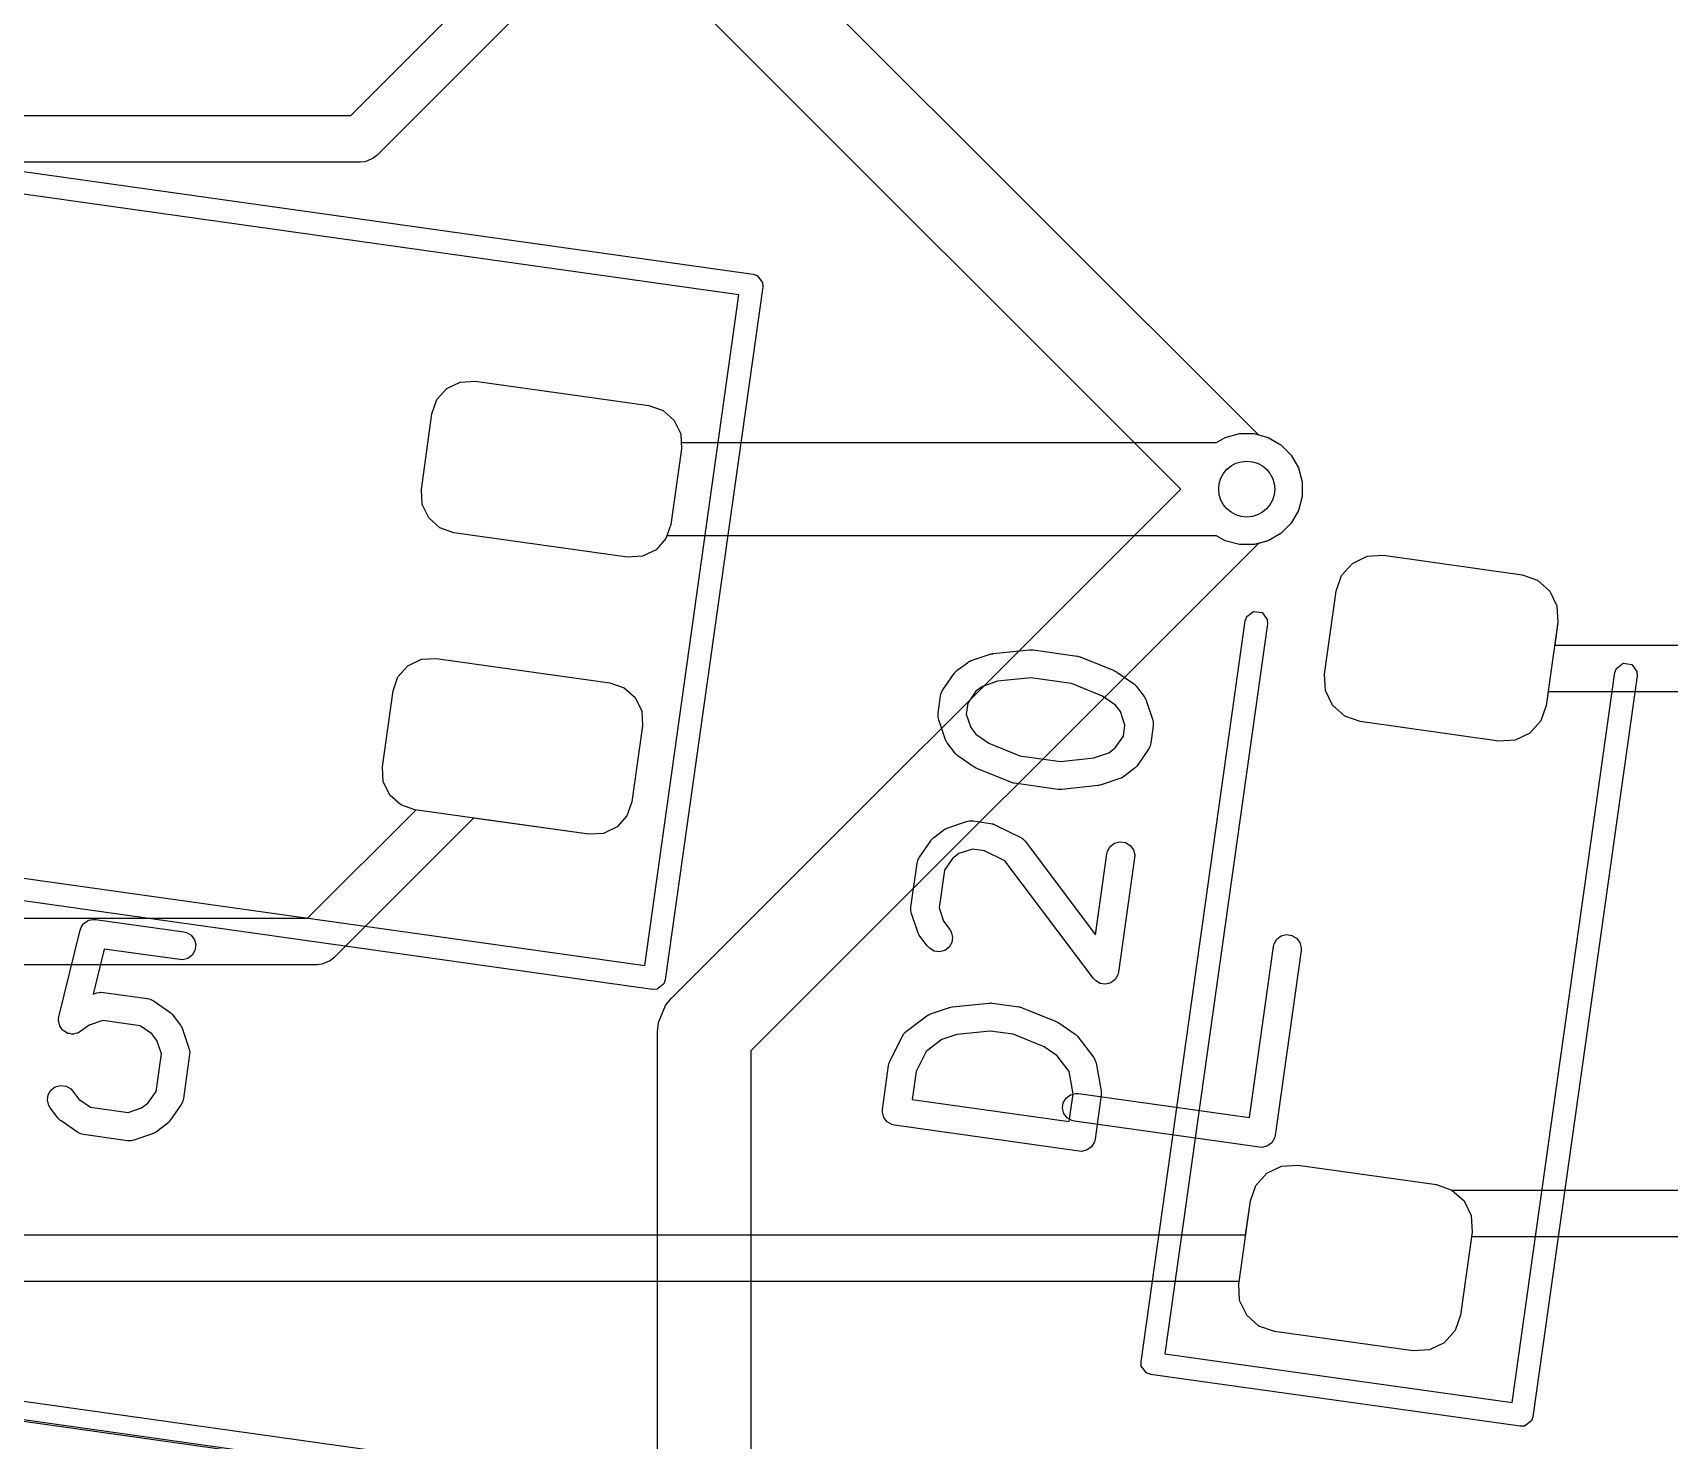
# Model space of a CAD drawing. Header units: millimetres. Extents: x 14 to 286, y -133 to -45.
# Drawn here: x 130.92 to 139.69, y -112.3 to -104.76 of the extents above; entities that cross this region are included whole.
import ezdxf

# ---------------------------------------------------------------- set-up
doc = ezdxf.new("R2010")
doc.units = ezdxf.units.MM
for name, color, linetype, true_color in [('B.Cu', 153, 'CONTINUOUS', 0x4d7fc4), ('F.Cu', 13, 'CONTINUOUS', 0xc83434), ('F.Mask', 201, 'CONTINUOUS', 0xd864ff), ('F.Paste', 253, 'CONTINUOUS', 0xb4a09a), ('F.Silkscreen', 41, 'CONTINUOUS', 0xf2eda1), ('User.Drawings', 9, 'CONTINUOUS', 0xc2c2c2)]:
    doc.layers.add(name, color=color, linetype=linetype, true_color=true_color)

msp = doc.modelspace()

# ---------------------------------------------------------------- linework, layer by layer
at = {"layer": 'B.Cu', "linetype": 'CONTINUOUS'}
for p, q in [((132.627424, -105.2017), (134.0049, -103.824223)), ((134.218289, -103.964388), (132.767588, -105.415088)), ((134.9629, -104.385146), (137.490128, -106.912375)), ((137.074246, -107.2036), (134.536123, -104.665477)), ((129.910877, -105.2017), (132.627424, -105.2017)), ((132.6792, -105.4517), (129.8591, -105.4517)), ((132.703586, -105.449298), (132.6792, -105.4517)), ((132.703587, -105.449298), (132.703586, -105.449298)), ((132.716784, -105.443831), (132.703587, -105.449298)), ((132.748646, -105.430634), (132.716784, -105.443831)), ((132.748651, -105.430628), (132.748646, -105.430634)), ((132.767588, -105.415088), (132.748651, -105.430628)), ((137.490128, -106.912375), (137.542605, -106.926436)), ((137.542605, -106.926436), (137.610428, -106.965594)), ((137.610428, -106.965594), (137.665806, -107.020972)), ((137.665806, -107.020972), (137.704964, -107.088795)), ((137.704964, -107.088795), (137.725233, -107.164442)), ((134.344823, -109.933023), (137.074246, -107.2036)), ((137.725233, -107.164442), (137.725233, -107.242758)), ((137.725233, -107.242758), (137.704964, -107.318405)), ((137.665806, -107.386228), (137.610428, -107.441606)), ((137.704964, -107.318405), (137.665806, -107.386228)), ((137.542605, -107.480764), (137.490128, -107.494824)), ((137.610428, -107.441606), (137.542605, -107.480764)), ((137.490128, -107.494824), (134.7716, -110.213353)), ((134.313737, -109.970902), (134.344823, -109.933023)), ((134.276404, -110.061027), (134.313733, -109.970907)), ((134.313733, -109.970907), (134.313737, -109.970902)), ((134.2716, -110.1098), (134.276404, -110.061027)), ((134.2716, -121.9124), (134.2716, -110.1098)), ((134.7716, -110.213353), (134.7716, -121.808846))]:
    msp.add_line(p, q, dxfattribs=at)
at = {"layer": 'B.Cu'}
msp.add_circle((137.4278, -107.2036), 0.15, dxfattribs=at)
at = {"layer": 'F.Cu', "linetype": 'CONTINUOUS'}
for p, q in [((133.089331, -106.724084), (133.142592, -106.664409)), ((133.142592, -106.664409), (133.214637, -106.62966)), ((133.214637, -106.62966), (133.294495, -106.625125)), ((133.294495, -106.625125), (134.225347, -106.755947)), ((133.06296, -106.799599), (133.089331, -106.724084)), ((134.225347, -106.755947), (134.300862, -106.782319)), ((134.300862, -106.782319), (134.360537, -106.83558)), ((133.005899, -107.205609), (133.06296, -106.799599)), ((134.360537, -106.83558), (134.395286, -106.907625)), ((134.395286, -106.907625), (134.397897, -106.9536)), ((134.397897, -106.9536), (137.265946, -106.9536)), ((137.265946, -106.9536), (137.312995, -106.926436)), ((137.312995, -106.926436), (137.388642, -106.906167)), ((137.388642, -106.906167), (137.466958, -106.906167)), ((137.466958, -106.906167), (137.542605, -106.926436)), ((137.542605, -106.926436), (137.610428, -106.965594)), ((137.610428, -106.965594), (137.665806, -107.020972)), ((137.665806, -107.020972), (137.704964, -107.088795)), ((137.704964, -107.088795), (137.725233, -107.164442)), ((133.010434, -107.285467), (133.005899, -107.205609)), ((137.725233, -107.164442), (137.725233, -107.242758)), ((133.045183, -107.357512), (133.010434, -107.285467)), ((137.725233, -107.242758), (137.704964, -107.318405)), ((133.104858, -107.410773), (133.045183, -107.357512)), ((137.665806, -107.386228), (137.610428, -107.441606)), ((137.704964, -107.318405), (137.665806, -107.386228)), ((133.180373, -107.437145), (133.104858, -107.410773)), ((134.111225, -107.567967), (133.180373, -107.437145)), ((134.316389, -107.469008), (134.263128, -107.528683)), ((134.32177, -107.4536), (134.316389, -107.469008)), ((137.265946, -107.4536), (134.32177, -107.4536)), ((137.312995, -107.480764), (137.265946, -107.4536)), ((137.388642, -107.501033), (137.312995, -107.480764)), ((137.542605, -107.480764), (137.466958, -107.501033)), ((137.610428, -107.441606), (137.542605, -107.480764)), ((134.191083, -107.563432), (134.111225, -107.567967)), ((134.263128, -107.528683), (134.191083, -107.563432)), ((137.466958, -107.501033), (137.388642, -107.501033)), ((137.994191, -107.601365), (138.073264, -107.563224)), ((138.073264, -107.563224), (138.160913, -107.558247)), ((138.160913, -107.558247), (138.903614, -107.662627)), ((137.906789, -107.749744), (137.935733, -107.666861)), ((137.935733, -107.666861), (137.994191, -107.601365)), ((138.903614, -107.662627), (138.986497, -107.691571)), ((137.844161, -108.195364), (137.906789, -107.749744)), ((138.986497, -107.691571), (139.051993, -107.750029)), ((139.051993, -107.750029), (139.090134, -107.829102)), ((139.090134, -107.829102), (139.095111, -107.916752)), ((139.095111, -107.916752), (139.077804, -108.0399)), ((139.077804, -108.0399), (140.849822, -108.0399)), ((132.880572, -108.209486), (132.933833, -108.149811)), ((132.933833, -108.149811), (133.005878, -108.115062)), ((133.005878, -108.115062), (133.085736, -108.110527)), ((133.085736, -108.110527), (134.016588, -108.241349)), ((132.854201, -108.285001), (132.880572, -108.209486)), ((134.016588, -108.241349), (134.092103, -108.267721)), ((134.092103, -108.267721), (134.151778, -108.320982)), ((137.849138, -108.283014), (137.844161, -108.195364)), ((132.79714, -108.691011), (132.854201, -108.285001)), ((134.151778, -108.320982), (134.186527, -108.393027)), ((137.887279, -108.362087), (137.849138, -108.283014)), ((137.952775, -108.420545), (137.887279, -108.362087)), ((139.032483, -108.362372), (139.003539, -108.445255)), ((139.042668, -108.2899), (139.032483, -108.362372)), ((140.849822, -108.2899), (139.042668, -108.2899)), ((134.186527, -108.393027), (134.191062, -108.472885)), ((138.035658, -108.449489), (137.952775, -108.420545)), ((138.778359, -108.553869), (138.035658, -108.449489)), ((139.003539, -108.445255), (138.945081, -108.510751)), ((134.191062, -108.472885), (134.134001, -108.878895)), ((138.945081, -108.510751), (138.866008, -108.548892)), ((138.866008, -108.548892), (138.778359, -108.553869)), ((132.801675, -108.770869), (132.79714, -108.691011)), ((132.836424, -108.842914), (132.801675, -108.770869)), ((132.896099, -108.896175), (132.836424, -108.842914)), ((134.134001, -108.878895), (134.10763, -108.95441)), ((132.396724, -109.5025), (132.976052, -108.92317)), ((133.28604, -108.966736), (132.536888, -109.715888)), ((132.971614, -108.922547), (132.896099, -108.896175)), ((132.976052, -108.92317), (132.971614, -108.922547)), ((133.902466, -109.053369), (133.28604, -108.966736)), ((134.10763, -108.95441), (134.054369, -109.014085)), ((133.982324, -109.048834), (133.902466, -109.053369)), ((134.054369, -109.014085), (133.982324, -109.048834)), ((127.407377, -109.5025), (132.396724, -109.5025)), ((132.4485, -109.7525), (127.3556, -109.7525)), ((132.472886, -109.750098), (132.4485, -109.7525)), ((132.472887, -109.750098), (132.472886, -109.750098)), ((132.486084, -109.744631), (132.472887, -109.750098)), ((132.517946, -109.731434), (132.486084, -109.744631)), ((132.517951, -109.731428), (132.517946, -109.731434)), ((132.536888, -109.715888), (132.517951, -109.731428)), ((137.476461, -110.934745), (137.534919, -110.869249)), ((137.534919, -110.869249), (137.613992, -110.831108)), ((137.613992, -110.831108), (137.701641, -110.826131)), ((137.701641, -110.826131), (138.444342, -110.930511)), ((137.447517, -111.017628), (137.476461, -110.934745)), ((138.444342, -110.930511), (138.527225, -110.959455)), ((138.527225, -110.959455), (138.528396, -110.9605)), ((138.528396, -110.9605), (144.045822, -110.9605)), ((137.422041, -111.1989), (137.447517, -111.017628)), ((121.765677, -111.1989), (137.422041, -111.1989)), ((138.632204, -111.2105), (138.573211, -111.630256)), ((144.045822, -111.2105), (138.632204, -111.2105)), ((137.386905, -111.4489), (121.7139, -111.4489)), ((137.384889, -111.463248), (137.386905, -111.4489)), ((137.389866, -111.550898), (137.384889, -111.463248)), ((137.428007, -111.629971), (137.389866, -111.550898)), ((137.493503, -111.688429), (137.428007, -111.629971)), ((137.576386, -111.717373), (137.493503, -111.688429)), ((138.573211, -111.630256), (138.544267, -111.713139)), ((138.319087, -111.821753), (137.576386, -111.717373)), ((138.485809, -111.778635), (138.406736, -111.816776)), ((138.544267, -111.713139), (138.485809, -111.778635)), ((138.406736, -111.816776), (138.319087, -111.821753))]:
    msp.add_line(p, q, dxfattribs=at)
at = {"layer": 'F.Cu'}
msp.add_circle((137.4278, -107.2036), 0.15, dxfattribs=at)
at = {"layer": 'F.Mask', "linetype": 'CONTINUOUS'}
for p, q in [((133.089331, -106.724084), (133.142592, -106.664409)), ((133.142592, -106.664409), (133.214637, -106.62966)), ((133.214637, -106.62966), (133.294495, -106.625125)), ((133.294495, -106.625125), (134.225347, -106.755947)), ((133.06296, -106.799599), (133.089331, -106.724084)), ((134.225347, -106.755947), (134.300862, -106.782319)), ((134.300862, -106.782319), (134.360537, -106.83558)), ((133.005899, -107.205609), (133.06296, -106.799599)), ((134.360537, -106.83558), (134.395286, -106.907625)), ((134.395286, -106.907625), (134.399821, -106.987483)), ((134.399821, -106.987483), (134.34276, -107.393493)), ((133.010434, -107.285467), (133.005899, -107.205609)), ((133.045183, -107.357512), (133.010434, -107.285467)), ((133.104858, -107.410773), (133.045183, -107.357512)), ((134.34276, -107.393493), (134.316389, -107.469008)), ((133.180373, -107.437145), (133.104858, -107.410773)), ((134.111225, -107.567967), (133.180373, -107.437145)), ((134.316389, -107.469008), (134.263128, -107.528683)), ((134.191083, -107.563432), (134.111225, -107.567967)), ((134.263128, -107.528683), (134.191083, -107.563432)), ((137.994191, -107.601365), (138.073264, -107.563224)), ((138.073264, -107.563224), (138.160913, -107.558247)), ((138.160913, -107.558247), (138.903614, -107.662627)), ((137.906789, -107.749744), (137.935733, -107.666861)), ((137.935733, -107.666861), (137.994191, -107.601365)), ((138.903614, -107.662627), (138.986497, -107.691571)), ((137.844161, -108.195364), (137.906789, -107.749744)), ((138.986497, -107.691571), (139.051993, -107.750029)), ((139.051993, -107.750029), (139.090134, -107.829102)), ((139.090134, -107.829102), (139.095111, -107.916752)), ((139.095111, -107.916752), (139.032483, -108.362372)), ((132.880572, -108.209486), (132.933833, -108.149811)), ((132.933833, -108.149811), (133.005878, -108.115062)), ((133.005878, -108.115062), (133.085736, -108.110527)), ((133.085736, -108.110527), (134.016588, -108.241349)), ((132.854201, -108.285001), (132.880572, -108.209486)), ((134.016588, -108.241349), (134.092103, -108.267721)), ((134.092103, -108.267721), (134.151778, -108.320982)), ((137.849138, -108.283014), (137.844161, -108.195364)), ((132.79714, -108.691011), (132.854201, -108.285001)), ((134.151778, -108.320982), (134.186527, -108.393027)), ((137.887279, -108.362087), (137.849138, -108.283014)), ((137.952775, -108.420545), (137.887279, -108.362087)), ((139.032483, -108.362372), (139.003539, -108.445255)), ((134.186527, -108.393027), (134.191062, -108.472885)), ((138.035658, -108.449489), (137.952775, -108.420545)), ((138.778359, -108.553869), (138.035658, -108.449489)), ((139.003539, -108.445255), (138.945081, -108.510751)), ((134.191062, -108.472885), (134.134001, -108.878895)), ((138.945081, -108.510751), (138.866008, -108.548892)), ((138.866008, -108.548892), (138.778359, -108.553869)), ((132.801675, -108.770869), (132.79714, -108.691011)), ((132.836424, -108.842914), (132.801675, -108.770869)), ((132.896099, -108.896175), (132.836424, -108.842914)), ((134.134001, -108.878895), (134.10763, -108.95441)), ((132.971614, -108.922547), (132.896099, -108.896175)), ((133.902466, -109.053369), (132.971614, -108.922547)), ((134.10763, -108.95441), (134.054369, -109.014085)), ((133.982324, -109.048834), (133.902466, -109.053369)), ((134.054369, -109.014085), (133.982324, -109.048834)), ((137.476461, -110.934745), (137.534919, -110.869249)), ((137.534919, -110.869249), (137.613992, -110.831108)), ((137.613992, -110.831108), (137.701641, -110.826131)), ((137.701641, -110.826131), (138.444342, -110.930511)), ((137.447517, -111.017628), (137.476461, -110.934745)), ((138.444342, -110.930511), (138.527225, -110.959455)), ((138.527225, -110.959455), (138.592721, -111.017913)), ((137.384889, -111.463248), (137.447517, -111.017628)), ((138.592721, -111.017913), (138.630862, -111.096986)), ((138.630862, -111.096986), (138.635839, -111.184636)), ((138.635839, -111.184636), (138.573211, -111.630256)), ((137.389866, -111.550898), (137.384889, -111.463248)), ((137.428007, -111.629971), (137.389866, -111.550898)), ((137.493503, -111.688429), (137.428007, -111.629971)), ((137.576386, -111.717373), (137.493503, -111.688429)), ((138.573211, -111.630256), (138.544267, -111.713139)), ((138.319087, -111.821753), (137.576386, -111.717373)), ((138.485809, -111.778635), (138.406736, -111.816776)), ((138.544267, -111.713139), (138.485809, -111.778635)), ((138.406736, -111.816776), (138.319087, -111.821753))]:
    msp.add_line(p, q, dxfattribs=at)
at = {"layer": 'F.Paste', "linetype": 'CONTINUOUS'}
for p, q in [((133.089331, -106.724084), (133.142592, -106.664409)), ((133.142592, -106.664409), (133.214637, -106.62966)), ((133.214637, -106.62966), (133.294495, -106.625125)), ((133.294495, -106.625125), (134.225347, -106.755947)), ((133.06296, -106.799599), (133.089331, -106.724084)), ((134.225347, -106.755947), (134.300862, -106.782319)), ((134.300862, -106.782319), (134.360537, -106.83558)), ((133.005899, -107.205609), (133.06296, -106.799599)), ((134.360537, -106.83558), (134.395286, -106.907625)), ((134.395286, -106.907625), (134.399821, -106.987483)), ((134.399821, -106.987483), (134.34276, -107.393493)), ((133.010434, -107.285467), (133.005899, -107.205609)), ((133.045183, -107.357512), (133.010434, -107.285467)), ((133.104858, -107.410773), (133.045183, -107.357512)), ((134.34276, -107.393493), (134.316389, -107.469008)), ((133.180373, -107.437145), (133.104858, -107.410773)), ((134.111225, -107.567967), (133.180373, -107.437145)), ((134.316389, -107.469008), (134.263128, -107.528683)), ((134.191083, -107.563432), (134.111225, -107.567967)), ((134.263128, -107.528683), (134.191083, -107.563432)), ((137.994191, -107.601365), (138.073264, -107.563224)), ((138.073264, -107.563224), (138.160913, -107.558247)), ((138.160913, -107.558247), (138.903614, -107.662627)), ((137.906789, -107.749744), (137.935733, -107.666861)), ((137.935733, -107.666861), (137.994191, -107.601365)), ((138.903614, -107.662627), (138.986497, -107.691571)), ((137.844161, -108.195364), (137.906789, -107.749744)), ((138.986497, -107.691571), (139.051993, -107.750029)), ((139.051993, -107.750029), (139.090134, -107.829102)), ((139.090134, -107.829102), (139.095111, -107.916752)), ((139.095111, -107.916752), (139.032483, -108.362372)), ((132.880572, -108.209486), (132.933833, -108.149811)), ((132.933833, -108.149811), (133.005878, -108.115062)), ((133.005878, -108.115062), (133.085736, -108.110527)), ((133.085736, -108.110527), (134.016588, -108.241349)), ((132.854201, -108.285001), (132.880572, -108.209486)), ((134.016588, -108.241349), (134.092103, -108.267721)), ((134.092103, -108.267721), (134.151778, -108.320982)), ((137.849138, -108.283014), (137.844161, -108.195364)), ((132.79714, -108.691011), (132.854201, -108.285001)), ((134.151778, -108.320982), (134.186527, -108.393027)), ((137.887279, -108.362087), (137.849138, -108.283014)), ((137.952775, -108.420545), (137.887279, -108.362087)), ((139.032483, -108.362372), (139.003539, -108.445255)), ((134.186527, -108.393027), (134.191062, -108.472885)), ((138.035658, -108.449489), (137.952775, -108.420545)), ((138.778359, -108.553869), (138.035658, -108.449489)), ((139.003539, -108.445255), (138.945081, -108.510751)), ((134.191062, -108.472885), (134.134001, -108.878895)), ((138.945081, -108.510751), (138.866008, -108.548892)), ((138.866008, -108.548892), (138.778359, -108.553869)), ((132.801675, -108.770869), (132.79714, -108.691011)), ((132.836424, -108.842914), (132.801675, -108.770869)), ((132.896099, -108.896175), (132.836424, -108.842914)), ((134.134001, -108.878895), (134.10763, -108.95441)), ((132.971614, -108.922547), (132.896099, -108.896175)), ((133.902466, -109.053369), (132.971614, -108.922547)), ((134.10763, -108.95441), (134.054369, -109.014085)), ((133.982324, -109.048834), (133.902466, -109.053369)), ((134.054369, -109.014085), (133.982324, -109.048834)), ((137.476461, -110.934745), (137.534919, -110.869249)), ((137.534919, -110.869249), (137.613992, -110.831108)), ((137.613992, -110.831108), (137.701641, -110.826131)), ((137.701641, -110.826131), (138.444342, -110.930511)), ((137.447517, -111.017628), (137.476461, -110.934745)), ((138.444342, -110.930511), (138.527225, -110.959455)), ((138.527225, -110.959455), (138.592721, -111.017913)), ((137.384889, -111.463248), (137.447517, -111.017628)), ((138.592721, -111.017913), (138.630862, -111.096986)), ((138.630862, -111.096986), (138.635839, -111.184636)), ((138.635839, -111.184636), (138.573211, -111.630256)), ((137.389866, -111.550898), (137.384889, -111.463248)), ((137.428007, -111.629971), (137.389866, -111.550898)), ((137.493503, -111.688429), (137.428007, -111.629971)), ((137.576386, -111.717373), (137.493503, -111.688429)), ((138.573211, -111.630256), (138.544267, -111.713139)), ((138.319087, -111.821753), (137.576386, -111.717373)), ((138.485809, -111.778635), (138.406736, -111.816776)), ((138.544267, -111.713139), (138.485809, -111.778635)), ((138.406736, -111.816776), (138.319087, -111.821753))]:
    msp.add_line(p, q, dxfattribs=at)
at = {"layer": 'F.Silkscreen', "linetype": 'CONTINUOUS'}
for p, q in [((127.554821, -105.03585), (134.783778, -106.051813)), ((134.707661, -106.162294), (127.597536, -105.163032)), ((134.783778, -106.051813), (134.80588, -106.059531)), ((134.80588, -106.059531), (134.833517, -106.096206)), ((134.202463, -109.756967), (134.707661, -106.162294)), ((134.834844, -106.119579), (134.312945, -109.833084)), ((134.833517, -106.096206), (134.834844, -106.119579)), ((136.861867, -111.879512), (137.419953, -107.908535)), ((137.538785, -107.925236), (136.989049, -111.836796)), ((137.419953, -107.908535), (137.427671, -107.886433)), ((137.427671, -107.886433), (137.464346, -107.858796)), ((137.464346, -107.858796), (137.509821, -107.865187)), ((137.509821, -107.865187), (137.537458, -107.901863)), ((137.537458, -107.901863), (137.538785, -107.925236)), ((135.95239, -108.122624), (136.053329, -108.088723)), ((136.053329, -108.088723), (136.054445, -108.088466)), ((136.054445, -108.088466), (136.054921, -108.088208)), ((136.054921, -108.088208), (136.061291, -108.086893)), ((136.061291, -108.086893), (136.067658, -108.08543)), ((136.067658, -108.08543), (136.068199, -108.085467)), ((136.068199, -108.085467), (136.06932, -108.085236)), ((136.06932, -108.085236), (136.264569, -108.064589)), ((136.264569, -108.064589), (136.26713, -108.06457)), ((136.26713, -108.06457), (136.268204, -108.064293)), ((136.268204, -108.064293), (136.27374, -108.064522)), ((136.27374, -108.064522), (136.279272, -108.064483)), ((136.279272, -108.064483), (136.280333, -108.064796)), ((136.280333, -108.064796), (136.282894, -108.064903)), ((136.282894, -108.064903), (136.518673, -108.09804)), ((136.518673, -108.09804), (136.521165, -108.098643)), ((136.521165, -108.098643), (136.522271, -108.098635)), ((136.522271, -108.098635), (136.52758, -108.100198)), ((136.52758, -108.100198), (136.532962, -108.101503)), ((136.532962, -108.101503), (136.533915, -108.102064)), ((136.533915, -108.102064), (136.536375, -108.102789)), ((136.536375, -108.102789), (136.718369, -108.176454)), ((135.800314, -108.279382), (135.860724, -108.191699)), ((135.860724, -108.191699), (135.865526, -108.186013)), ((135.865526, -108.186013), (135.866531, -108.184308)), ((135.866531, -108.184308), (135.868488, -108.182506)), ((135.868488, -108.182506), (135.870211, -108.180467)), ((135.870211, -108.180467), (135.871875, -108.179388)), ((135.871875, -108.179388), (135.877349, -108.174351)), ((135.877349, -108.174351), (135.931132, -108.133823)), ((135.931132, -108.133823), (135.937484, -108.129948)), ((135.937484, -108.129948), (135.938978, -108.128648)), ((135.938978, -108.128648), (135.941407, -108.127556)), ((135.941407, -108.127556), (135.943685, -108.126168)), ((135.943685, -108.126168), (135.945604, -108.125671)), ((135.945604, -108.125671), (135.95239, -108.122624)), ((136.718369, -108.176454), (136.719383, -108.176985)), ((136.719383, -108.176985), (136.719914, -108.177099)), ((136.719914, -108.177099), (136.725633, -108.180261)), ((136.725633, -108.180261), (136.731392, -108.18328)), ((136.731392, -108.18328), (136.731777, -108.183658)), ((136.731777, -108.183658), (136.732781, -108.184214)), ((136.732781, -108.184214), (136.820464, -108.244624)), ((138.850754, -112.098439), (139.400488, -108.186881)), ((139.400488, -108.186881), (139.408206, -108.164779)), ((139.408206, -108.164779), (139.444881, -108.137142)), ((139.444881, -108.137142), (139.490356, -108.143533)), ((139.490356, -108.143533), (139.517993, -108.180208)), ((139.517993, -108.180208), (139.51932, -108.203581)), ((135.793199, -108.292249), (135.800314, -108.279382)), ((136.011685, -108.260942), (135.97734, -108.286822)), ((136.093281, -108.233538), (136.011685, -108.260942)), ((136.27116, -108.214727), (136.093281, -108.233538)), ((136.488652, -108.245294), (136.27116, -108.214727)), ((136.654459, -108.312407), (136.488652, -108.245294)), ((136.820464, -108.244624), (136.826149, -108.249426)), ((136.826149, -108.249426), (136.827855, -108.250431)), ((136.827855, -108.250431), (136.829656, -108.252388)), ((136.829656, -108.252388), (136.831696, -108.254111)), ((136.831696, -108.254111), (136.832774, -108.255775)), ((136.832774, -108.255775), (136.837812, -108.261249)), ((136.837812, -108.261249), (136.87834, -108.315032)), ((139.51932, -108.203581), (138.961236, -112.174556)), ((135.77455, -108.405806), (135.787805, -108.311495)), ((135.787805, -108.311495), (135.791268, -108.297206)), ((135.791268, -108.297206), (135.792635, -108.294883)), ((135.792635, -108.294883), (135.793199, -108.292249)), ((135.93388, -108.349904), (135.925554, -108.40915)), ((135.97734, -108.286822), (135.93388, -108.349904)), ((136.72534, -108.36124), (136.654459, -108.312407)), ((136.75122, -108.395584), (136.72534, -108.36124)), ((136.87834, -108.315032), (136.882214, -108.321384)), ((136.882214, -108.321384), (136.883515, -108.322878)), ((136.883515, -108.322878), (136.884606, -108.325308)), ((136.884606, -108.325308), (136.885995, -108.327585)), ((136.885995, -108.327585), (136.886491, -108.329503)), ((136.886491, -108.329503), (136.889539, -108.336289)), ((136.889539, -108.336289), (136.92344, -108.437227)), ((135.77394, -108.420496), (135.77455, -108.405806)), ((135.774614, -108.423105), (135.77394, -108.420496)), ((135.77443, -108.425793), (135.774614, -108.423105)), ((135.777723, -108.440122), (135.77443, -108.425793)), ((135.811624, -108.541062), (135.777723, -108.440122)), ((135.925554, -108.40915), (135.949942, -108.481765)), ((136.775608, -108.4682), (136.75122, -108.395584)), ((136.92344, -108.437227), (136.926733, -108.451557)), ((136.926733, -108.451557), (136.926548, -108.454244)), ((136.926548, -108.454244), (136.927223, -108.456854)), ((136.927223, -108.456854), (136.926613, -108.471544)), ((135.814673, -108.54785), (135.811624, -108.541062)), ((135.949942, -108.481765), (135.975822, -108.516109)), ((135.975822, -108.516109), (136.046702, -108.564942)), ((136.723821, -108.590528), (136.767282, -108.527446)), ((136.767282, -108.527446), (136.775608, -108.4682)), ((136.926613, -108.471544), (136.913358, -108.565855)), ((135.815169, -108.549767), (135.814673, -108.54785)), ((135.816555, -108.55204), (135.815169, -108.549767)), ((135.817648, -108.554473), (135.816555, -108.55204)), ((135.81895, -108.555967), (135.817648, -108.554473)), ((135.822824, -108.56232), (135.81895, -108.555967)), ((135.863353, -108.616103), (135.822824, -108.56232)), ((135.868392, -108.621578), (135.863353, -108.616103)), ((135.869468, -108.623239), (135.868392, -108.621578)), ((135.871501, -108.624956), (135.869468, -108.623239)), ((135.873309, -108.626921), (135.871501, -108.624956)), ((135.875017, -108.627927), (135.873309, -108.626921)), ((135.880699, -108.632727), (135.875017, -108.627927)), ((136.046702, -108.564942), (136.212509, -108.632055)), ((136.212509, -108.632055), (136.430002, -108.662622)), ((136.607882, -108.643812), (136.689478, -108.616407)), ((136.689478, -108.616407), (136.723821, -108.590528)), ((136.900849, -108.597968), (136.840439, -108.685652)), ((136.907964, -108.585101), (136.900849, -108.597968)), ((136.908527, -108.582466), (136.907964, -108.585101)), ((136.909895, -108.580144), (136.908527, -108.582466)), ((136.913358, -108.565855), (136.909895, -108.580144)), ((135.968383, -108.693137), (135.880699, -108.632727)), ((135.969386, -108.693692), (135.968383, -108.693137)), ((135.969772, -108.694071), (135.969386, -108.693692)), ((135.975538, -108.697093), (135.969772, -108.694071)), ((135.98125, -108.700252), (135.975538, -108.697093)), ((135.981779, -108.700365), (135.98125, -108.700252)), ((135.982794, -108.700897), (135.981779, -108.700365)), ((136.164789, -108.774562), (135.982794, -108.700897)), ((136.430002, -108.662622), (136.607882, -108.643812)), ((136.823815, -108.702998), (136.770032, -108.743527)), ((136.82929, -108.697958), (136.823815, -108.702998)), ((136.830951, -108.696883), (136.82929, -108.697958)), ((136.832668, -108.694849), (136.830951, -108.696883)), ((136.834633, -108.693042), (136.832668, -108.694849)), ((136.835639, -108.691333), (136.834633, -108.693042)), ((136.840439, -108.685652), (136.835639, -108.691333)), ((136.167248, -108.775286), (136.164789, -108.774562)), ((136.168202, -108.775848), (136.167248, -108.775286)), ((136.173583, -108.777152), (136.168202, -108.775848)), ((136.178893, -108.778716), (136.173583, -108.777152)), ((136.179998, -108.778707), (136.178893, -108.778716)), ((136.182491, -108.779311), (136.179998, -108.778707)), ((136.418269, -108.812447), (136.182491, -108.779311)), ((136.631844, -108.792115), (136.436594, -108.812761)), ((136.632964, -108.791883), (136.631844, -108.792115)), ((136.633506, -108.791921), (136.632964, -108.791883)), ((136.639876, -108.790456), (136.633506, -108.791921)), ((136.646243, -108.789143), (136.639876, -108.790456)), ((136.646717, -108.788885), (136.646243, -108.789143)), ((136.647836, -108.788628), (136.646717, -108.788885)), ((136.748774, -108.754727), (136.647836, -108.788628)), ((136.755564, -108.751677), (136.748774, -108.754727)), ((136.757479, -108.751182), (136.755564, -108.751677)), ((136.759749, -108.749797), (136.757479, -108.751182)), ((136.762186, -108.748703), (136.759749, -108.749797)), ((136.763682, -108.747398), (136.762186, -108.748703)), ((136.770032, -108.743527), (136.763682, -108.747398)), ((127.775477, -108.853713), (134.202463, -109.756967)), ((136.420828, -108.812553), (136.418269, -108.812447)), ((136.421891, -108.812867), (136.420828, -108.812553)), ((136.427435, -108.812827), (136.421891, -108.812867)), ((136.432959, -108.813056), (136.427435, -108.812827)), ((136.434028, -108.812779), (136.432959, -108.813056)), ((136.436594, -108.812761), (136.434028, -108.812779)), ((134.245178, -109.88415), (127.734166, -108.969087)), ((135.927409, -108.98468), (135.941739, -108.981387)), ((135.941739, -108.981387), (135.944428, -108.981572)), ((135.944428, -108.981572), (135.947035, -108.980898)), ((135.947035, -108.980898), (135.961726, -108.981507)), ((135.961726, -108.981507), (136.056037, -108.994761)), ((135.745959, -109.075344), (135.751431, -109.070308)), ((135.751431, -109.070308), (135.805214, -109.02978)), ((135.805214, -109.02978), (135.811566, -109.025905)), ((135.811566, -109.025905), (135.81306, -109.024605)), ((135.81306, -109.024605), (135.81549, -109.023513)), ((135.81549, -109.023513), (135.817767, -109.022125)), ((135.817767, -109.022125), (135.819685, -109.021628)), ((135.819685, -109.021628), (135.826471, -109.018581)), ((135.826471, -109.018581), (135.927409, -108.98468)), ((136.056037, -108.994761), (136.063266, -108.996513)), ((136.063266, -108.996513), (136.065244, -108.996649)), ((136.065244, -108.996649), (136.067736, -108.997596)), ((136.067736, -108.997596), (136.070326, -108.998224)), ((136.070326, -108.998224), (136.072032, -108.999229)), ((136.072032, -108.999229), (136.078988, -109.001873)), ((136.078988, -109.001873), (136.213827, -109.068911)), ((136.213827, -109.068911), (136.226288, -109.076715)), ((135.674395, -109.175339), (135.734806, -109.087655)), ((135.734806, -109.087655), (135.739609, -109.081968)), ((135.739609, -109.081968), (135.740613, -109.080265)), ((135.740613, -109.080265), (135.74257, -109.078463)), ((135.74257, -109.078463), (135.744294, -109.076423)), ((135.744294, -109.076423), (135.745959, -109.075344)), ((135.885766, -109.156899), (135.851422, -109.182779)), ((135.958383, -109.132511), (135.885766, -109.156899)), ((136.023107, -109.141606), (135.958383, -109.132511)), ((136.131196, -109.195345), (136.023107, -109.141606)), ((136.226288, -109.076715), (136.228057, -109.078746)), ((136.228057, -109.078746), (136.23038, -109.080114)), ((136.23038, -109.080114), (136.240337, -109.090933)), ((136.240337, -109.090933), (136.617708, -109.591722)), ((136.617708, -109.591722), (136.678664, -109.158003)), ((136.678664, -109.158003), (136.682127, -109.143714)), ((136.682127, -109.143714), (136.69698, -109.118499)), ((136.69698, -109.118499), (136.72035, -109.100888)), ((136.72035, -109.100888), (136.748682, -109.093561)), ((136.748682, -109.093561), (136.777661, -109.097634)), ((136.777661, -109.097634), (136.802875, -109.112487)), ((136.802875, -109.112487), (136.820486, -109.135857)), ((136.820486, -109.135857), (136.827814, -109.164188)), ((135.62875, -109.44323), (135.661886, -109.207452)), ((135.661886, -109.207452), (135.665349, -109.193163)), ((135.665349, -109.193163), (135.666716, -109.19084)), ((135.666716, -109.19084), (135.66728, -109.188206)), ((135.66728, -109.188206), (135.674395, -109.175339)), ((135.807961, -109.245861), (135.779753, -109.446573)), ((135.851422, -109.182779), (135.807961, -109.245861)), ((136.606881, -109.8266), (136.131196, -109.195345)), ((136.827204, -109.178879), (136.741049, -109.791902)), ((136.827814, -109.164188), (136.827204, -109.178879)), ((135.62814, -109.45792), (135.62875, -109.44323)), ((135.628814, -109.460529), (135.62814, -109.45792)), ((135.62863, -109.463217), (135.628814, -109.460529)), ((135.631923, -109.477546), (135.62863, -109.463217)), ((135.665824, -109.578486), (135.631923, -109.477546)), ((135.779753, -109.446573), (135.804142, -109.519189)), ((131.064333, -110.031443), (131.177762, -109.566513)), ((131.177762, -109.566513), (131.179562, -109.561382)), ((131.179562, -109.561382), (131.179818, -109.559563)), ((131.179818, -109.559563), (131.180764, -109.557956)), ((131.180764, -109.557956), (131.18263, -109.55264)), ((131.18263, -109.55264), (131.189107, -109.543793)), ((131.189107, -109.543793), (131.194671, -109.534349)), ((131.194671, -109.534349), (131.197686, -109.532076)), ((131.197686, -109.532076), (131.199918, -109.529029)), ((131.199918, -109.529029), (131.209285, -109.523335)), ((131.209285, -109.523335), (131.218041, -109.516738)), ((131.218041, -109.516738), (131.221698, -109.515792)), ((131.221698, -109.515792), (131.224925, -109.513831)), ((131.224925, -109.513831), (131.235754, -109.512156)), ((131.235754, -109.512156), (131.246373, -109.50941)), ((131.246373, -109.50941), (131.252003, -109.509643)), ((131.252003, -109.509643), (131.253845, -109.509359)), ((131.253845, -109.509359), (131.255629, -109.509794)), ((131.255629, -109.509794), (131.261063, -109.51002)), ((131.261063, -109.51002), (131.732619, -109.576293)), ((131.732619, -109.576293), (131.746908, -109.579756)), ((131.746908, -109.579756), (131.772122, -109.594609)), ((131.772122, -109.594609), (131.789733, -109.617979)), ((135.668871, -109.585271), (135.665824, -109.578486)), ((135.669368, -109.58719), (135.668871, -109.585271)), ((135.670756, -109.589466), (135.669368, -109.58719)), ((135.671848, -109.591897), (135.670756, -109.589466)), ((135.673148, -109.59339), (135.671848, -109.591897)), ((135.677023, -109.599743), (135.673148, -109.59339)), ((135.804142, -109.519189), (135.837347, -109.563254)), ((135.837347, -109.563254), (135.845002, -109.575807)), ((135.845002, -109.575807), (135.852328, -109.604138)), ((131.3074, -109.668006), (131.248281, -109.910328)), ((131.711743, -109.724833), (131.3074, -109.668006)), ((131.792987, -109.67529), (131.778135, -109.700504)), ((131.789733, -109.617979), (131.79706, -109.646311)), ((131.79706, -109.646311), (131.792987, -109.67529)), ((135.717551, -109.653526), (135.677023, -109.599743)), ((135.727507, -109.664344), (135.717551, -109.653526)), ((135.752722, -109.679196), (135.727507, -109.664344)), ((135.7817, -109.683269), (135.752722, -109.679196)), ((135.810032, -109.675942), (135.7817, -109.683269)), ((135.833403, -109.658331), (135.810032, -109.675942)), ((135.848255, -109.633117), (135.833403, -109.658331)), ((135.852328, -109.604138), (135.848255, -109.633117)), ((131.726433, -109.725442), (131.711743, -109.724833)), ((131.754764, -109.718115), (131.726433, -109.725442)), ((131.778135, -109.700504), (131.754764, -109.718115)), ((134.305227, -109.855186), (134.268552, -109.882823)), ((134.312945, -109.833084), (134.305227, -109.855186)), ((136.616838, -109.837418), (136.606881, -109.8266)), ((136.642052, -109.852271), (136.616838, -109.837418)), ((136.671031, -109.856344), (136.642052, -109.852271)), ((136.6873, -109.852135), (136.671031, -109.856344)), ((136.699362, -109.849017), (136.6873, -109.852135)), ((136.722733, -109.831405), (136.699362, -109.849017)), ((136.737586, -109.806191), (136.722733, -109.831405)), ((136.741049, -109.791902), (136.737586, -109.806191)), ((131.248281, -109.910328), (131.26804, -109.903692)), ((131.26804, -109.903692), (131.282369, -109.900399)), ((131.282369, -109.900399), (131.285056, -109.900583)), ((131.285056, -109.900583), (131.287666, -109.899909)), ((131.287666, -109.899909), (131.302356, -109.900519)), ((131.302356, -109.900519), (131.538134, -109.933656)), ((131.538134, -109.933656), (131.552423, -109.937119)), ((131.552423, -109.937119), (131.554745, -109.938486)), ((131.554745, -109.938486), (131.55738, -109.93905)), ((131.55738, -109.93905), (131.570247, -109.946165)), ((131.570247, -109.946165), (131.65793, -110.006575)), ((134.268551, -109.882823), (134.245178, -109.88415)), ((134.268552, -109.882823), (134.268551, -109.882822)), ((134.268551, -109.882822), (134.268551, -109.882823)), ((131.062265, -110.045999), (131.064333, -110.031443)), ((131.65793, -110.006575), (131.663615, -110.011377)), ((131.663615, -110.011377), (131.665321, -110.012382)), ((131.665321, -110.012382), (131.667122, -110.014339)), ((131.667122, -110.014339), (131.669162, -110.016062)), ((131.669162, -110.016062), (131.67024, -110.017726)), ((131.67024, -110.017726), (131.675278, -110.0232)), ((131.675278, -110.0232), (131.715806, -110.076983)), ((135.60563, -110.107732), (135.713196, -110.026676)), ((135.713196, -110.026676), (135.719546, -110.022803)), ((135.719546, -110.022803), (135.721042, -110.0215)), ((135.721042, -110.0215), (135.723475, -110.020407)), ((135.723475, -110.020407), (135.725748, -110.019021)), ((135.725748, -110.019021), (135.727665, -110.018525)), ((135.727665, -110.018525), (135.734454, -110.015476)), ((135.734454, -110.015476), (135.835393, -109.981575)), ((135.835393, -109.981575), (135.836506, -109.981319)), ((135.836506, -109.981319), (135.836985, -109.981059)), ((135.836985, -109.981059), (135.843379, -109.979739)), ((135.843379, -109.979739), (135.849722, -109.978282)), ((135.849722, -109.978282), (135.850263, -109.978319)), ((135.850263, -109.978319), (135.851384, -109.978088)), ((135.851384, -109.978088), (136.046634, -109.957442)), ((136.046634, -109.957442), (136.049197, -109.957423)), ((136.049197, -109.957423), (136.050267, -109.957147)), ((136.050267, -109.957147), (136.05579, -109.957375)), ((136.05579, -109.957375), (136.061336, -109.957336)), ((136.061336, -109.957336), (136.062398, -109.957649)), ((136.062398, -109.957649), (136.064958, -109.957756)), ((136.064958, -109.957756), (136.206424, -109.977637)), ((136.206424, -109.977637), (136.208916, -109.97824)), ((136.208916, -109.97824), (136.210023, -109.978232)), ((136.210023, -109.978232), (136.215336, -109.979797)), ((136.215336, -109.979797), (136.220713, -109.9811)), ((136.220713, -109.9811), (136.221665, -109.98166)), ((136.221665, -109.98166), (136.224127, -109.982386)), ((136.224127, -109.982386), (136.406121, -110.056051)), ((131.062842, -110.049732), (131.062265, -110.045999)), ((131.062317, -110.053471), (131.062842, -110.049732)), ((131.065061, -110.064082), (131.062317, -110.053471)), ((131.066737, -110.074919), (131.065061, -110.064082)), ((131.068698, -110.078146), (131.066737, -110.074919)), ((131.069644, -110.081803), (131.068698, -110.078146)), ((131.076243, -110.09056), (131.069644, -110.081803)), ((131.081935, -110.099926), (131.076243, -110.09056)), ((131.084981, -110.102156), (131.081935, -110.099926)), ((131.087255, -110.105174), (131.084981, -110.102156)), ((131.096702, -110.110738), (131.087255, -110.105174)), ((131.105546, -110.117214), (131.096702, -110.110738)), ((131.109216, -110.118109), (131.105546, -110.117214)), ((131.11247, -110.120026), (131.109216, -110.118109)), ((131.123323, -110.121551), (131.11247, -110.120026)), ((131.133976, -110.12415), (131.123323, -110.121551)), ((131.152059, -110.121353), (131.141448, -110.124098)), ((131.162896, -110.119678), (131.152059, -110.121353)), ((131.166123, -110.117716), (131.162896, -110.119678)), ((131.16978, -110.116771), (131.166123, -110.117716)), ((131.182333, -110.109116), (131.16978, -110.116771)), ((131.226396, -110.075911), (131.182333, -110.109116)), ((131.299012, -110.051523), (131.226396, -110.075911)), ((131.499724, -110.079731), (131.299012, -110.051523)), ((131.562806, -110.123191), (131.499724, -110.079731)), ((131.715806, -110.076983), (131.71968, -110.083335)), ((131.71968, -110.083335), (131.720981, -110.084829)), ((131.720981, -110.084829), (131.722072, -110.087259)), ((131.722072, -110.087259), (131.723461, -110.089536)), ((131.723461, -110.089536), (131.723957, -110.091454)), ((131.723957, -110.091454), (131.727005, -110.09824)), ((131.727005, -110.09824), (131.760906, -110.199178)), ((135.583608, -110.134241), (135.591412, -110.121781)), ((135.591412, -110.121781), (135.593443, -110.120011)), ((135.593443, -110.120011), (135.594811, -110.117689)), ((135.594811, -110.117689), (135.60563, -110.107732)), ((136.053225, -110.10758), (135.875345, -110.12639)), ((136.176404, -110.124891), (136.053225, -110.10758)), ((136.406121, -110.056051), (136.407135, -110.056582)), ((136.407135, -110.056582), (136.407666, -110.056696)), ((136.407666, -110.056696), (136.413385, -110.059858)), ((136.413385, -110.059858), (136.419144, -110.062877)), ((136.419144, -110.062877), (136.419529, -110.063255)), ((136.419529, -110.063255), (136.420533, -110.063811)), ((136.420533, -110.063811), (136.508216, -110.124221)), ((131.137709, -110.123572), (131.133976, -110.12415)), ((131.141448, -110.124098), (131.137709, -110.123572)), ((131.588686, -110.157535), (131.562806, -110.123191)), ((131.613074, -110.230151), (131.588686, -110.157535)), ((131.760906, -110.199178), (131.764199, -110.213508)), ((135.516571, -110.26908), (135.583608, -110.134241)), ((135.793749, -110.153794), (135.710041, -110.216873)), ((135.875345, -110.12639), (135.793749, -110.153794)), ((136.342211, -110.192004), (136.176404, -110.124891)), ((136.413092, -110.240838), (136.342211, -110.192004)), ((136.508216, -110.124221), (136.513898, -110.12902)), ((136.513898, -110.12902), (136.515607, -110.130027)), ((136.515607, -110.130027), (136.517412, -110.131988)), ((136.517412, -110.131988), (136.519448, -110.133708)), ((136.519448, -110.133708), (136.520525, -110.135371)), ((136.520525, -110.135371), (136.525564, -110.140846)), ((136.525564, -110.140846), (136.60662, -110.248412)), ((131.584866, -110.430865), (131.613074, -110.230151)), ((131.764079, -110.233495), (131.730943, -110.469273)), ((131.764199, -110.213508), (131.764013, -110.216198)), ((131.764013, -110.216198), (131.764688, -110.218805)), ((131.764688, -110.218805), (131.764079, -110.233495)), ((135.476322, -110.527809), (135.509459, -110.292031)), ((135.509459, -110.292031), (135.511211, -110.284801)), ((135.511211, -110.284801), (135.511347, -110.282824)), ((135.511347, -110.282824), (135.512294, -110.280331)), ((135.512294, -110.280331), (135.512922, -110.277742)), ((135.512922, -110.277742), (135.513927, -110.276035)), ((135.513927, -110.276035), (135.516571, -110.26908)), ((135.710041, -110.216873), (135.656305, -110.32496)), ((136.476169, -110.324544), (136.413092, -110.240838)), ((136.60662, -110.248412), (136.614275, -110.260964)), ((136.614275, -110.260964), (136.614949, -110.263572)), ((136.614949, -110.263572), (136.616415, -110.265835)), ((136.616415, -110.265835), (136.620483, -110.279964)), ((136.620483, -110.279964), (136.647757, -110.428058)), ((135.656305, -110.32496), (135.6353, -110.474414)), ((136.498033, -110.443255), (136.476169, -110.324544)), ((131.002672, -110.47787), (131.006744, -110.448892)), ((131.006744, -110.448892), (131.021597, -110.423678)), ((131.021597, -110.423678), (131.044968, -110.406066)), ((131.044968, -110.406066), (131.0733, -110.39874)), ((131.0733, -110.39874), (131.102278, -110.402812)), ((131.102278, -110.402812), (131.127492, -110.417665)), ((131.127492, -110.417665), (131.137449, -110.428483)), ((131.137449, -110.428483), (131.170652, -110.472546)), ((131.170652, -110.472546), (131.233733, -110.516006)), ((131.541406, -110.493946), (131.584866, -110.430865)), ((131.730943, -110.469273), (131.72748, -110.483562)), ((136.477028, -110.592712), (136.498033, -110.443255)), ((136.648267, -110.45208), (136.61513, -110.687858)), ((136.647757, -110.428058), (136.648381, -110.435477)), ((136.648575, -110.44465), (136.648267, -110.45208)), ((136.648381, -110.435477), (136.648876, -110.43739)), ((136.64899, -110.442709), (136.648575, -110.44465)), ((136.648876, -110.43739), (136.648765, -110.440046)), ((136.648765, -110.440046), (136.64899, -110.442709)), ((131.009998, -110.506202), (131.002672, -110.47787)), ((131.017653, -110.518755), (131.009998, -110.506202)), ((131.058181, -110.572538), (131.017653, -110.518755)), ((131.233733, -110.516006), (131.434446, -110.544214)), ((131.434446, -110.544214), (131.507062, -110.519826)), ((131.507062, -110.519826), (131.541406, -110.493946)), ((131.718434, -110.501386), (131.658024, -110.58907)), ((131.725549, -110.488519), (131.718434, -110.501386)), ((131.726112, -110.485884), (131.725549, -110.488519)), ((131.72748, -110.483562), (131.726112, -110.485884)), ((135.475712, -110.542499), (135.476322, -110.527809)), ((135.48304, -110.570831), (135.475712, -110.542499)), ((135.6353, -110.474414), (136.477028, -110.592712)), ((131.063221, -110.578015), (131.058181, -110.572538)), ((131.064297, -110.579675), (131.063221, -110.578015)), ((131.066329, -110.581392), (131.064297, -110.579675)), ((131.068137, -110.583356), (131.066329, -110.581392)), ((131.069845, -110.584362), (131.068137, -110.583356)), ((131.075528, -110.589163), (131.069845, -110.584362)), ((131.163212, -110.649573), (131.075528, -110.589163)), ((131.587617, -110.646945), (131.581264, -110.650818)), ((131.6414, -110.606416), (131.587617, -110.646945)), ((131.646875, -110.601376), (131.6414, -110.606416)), ((131.648536, -110.600301), (131.646875, -110.601376)), ((131.650253, -110.598267), (131.648536, -110.600301)), ((131.652218, -110.59646), (131.650253, -110.598267)), ((131.653224, -110.594751), (131.652218, -110.59646)), ((131.658024, -110.58907), (131.653224, -110.594751)), ((135.500651, -110.594201), (135.48304, -110.570831)), ((135.525865, -110.609054), (135.500651, -110.594201)), ((135.540154, -110.612517), (135.525865, -110.609054)), ((136.530422, -110.75169), (135.540154, -110.612517)), ((131.176079, -110.656688), (131.163212, -110.649573)), ((131.178713, -110.657251), (131.176079, -110.656688)), ((131.181036, -110.658619), (131.178713, -110.657251)), ((131.195325, -110.662082), (131.181036, -110.658619)), ((131.431103, -110.695219), (131.195325, -110.662082)), ((131.445793, -110.695828), (131.431103, -110.695219)), ((131.448399, -110.695153), (131.445793, -110.695828)), ((131.45109, -110.695339), (131.448399, -110.695153)), ((131.465419, -110.692046), (131.45109, -110.695339)), ((131.566359, -110.658145), (131.465419, -110.692046)), ((131.573147, -110.655095), (131.566359, -110.658145)), ((131.575064, -110.6546), (131.573147, -110.655095)), ((131.577337, -110.653213), (131.575064, -110.6546)), ((131.57977, -110.652121), (131.577337, -110.653213)), ((131.581264, -110.650818), (131.57977, -110.652121)), ((136.596814, -110.727361), (136.573444, -110.744972)), ((136.611667, -110.702147), (136.596814, -110.727361)), ((136.61513, -110.687858), (136.611667, -110.702147)), ((136.545112, -110.7523), (136.530422, -110.75169)), ((136.573444, -110.744972), (136.545112, -110.7523)), ((136.989049, -111.836796), (138.850754, -112.098439)), ((136.863194, -111.902885), (136.861867, -111.879512)), ((136.890831, -111.93956), (136.863194, -111.902885)), ((136.912933, -111.947278), (136.890831, -111.93956)), ((138.89347, -112.225622), (136.912933, -111.947278)), ((138.916843, -112.224295), (138.89347, -112.225622)), ((138.953518, -112.196658), (138.916843, -112.224295)), ((138.961236, -112.174556), (138.953518, -112.196658))]:
    msp.add_line(p, q, dxfattribs=at)
at = {"layer": 'User.Drawings', "linetype": 'CONTINUOUS'}
for p, q in [((137.612654, -109.598268), (137.640986, -109.59094)), ((137.640986, -109.59094), (137.669965, -109.595013)), ((137.669965, -109.595013), (137.695179, -109.609866)), ((137.442232, -110.57138), (137.570968, -109.655382)), ((137.570968, -109.655382), (137.574431, -109.641093)), ((137.574431, -109.641093), (137.589284, -109.615879)), ((137.719508, -109.676258), (137.580335, -110.666526)), ((137.589284, -109.615879), (137.612654, -109.598268)), ((137.695179, -109.609866), (137.71279, -109.633236)), ((137.71279, -109.633236), (137.720118, -109.661568)), ((137.720118, -109.661568), (137.719508, -109.676258)), ((136.44499, -110.492188), (136.459843, -110.466974)), ((136.459843, -110.466974), (136.483213, -110.449363)), ((136.483213, -110.449363), (136.511545, -110.442035)), ((136.511545, -110.442035), (136.526235, -110.442645)), ((136.526235, -110.442645), (137.442232, -110.57138)), ((136.440917, -110.521167), (136.44499, -110.492188)), ((136.448245, -110.549499), (136.440917, -110.521167)), ((136.465856, -110.572869), (136.448245, -110.549499)), ((136.49107, -110.587722), (136.465856, -110.572869)), ((136.505359, -110.591185), (136.49107, -110.587722)), ((137.495627, -110.730358), (136.505359, -110.591185)), ((121.044355, -110.709037), (139.606075, -113.317716)), ((137.510317, -110.730968), (137.495627, -110.730358)), ((137.538649, -110.72364), (137.510317, -110.730968)), ((137.562019, -110.706029), (137.538649, -110.72364)), ((137.576872, -110.680815), (137.562019, -110.706029)), ((137.580335, -110.666526), (137.576872, -110.680815)), ((121.029528, -110.81454), (139.591247, -113.423219)), ((139.592158, -113.416743), (121.030438, -110.808064))]:
    msp.add_line(p, q, dxfattribs=at)

doc.saveas('drawing.dxf')
